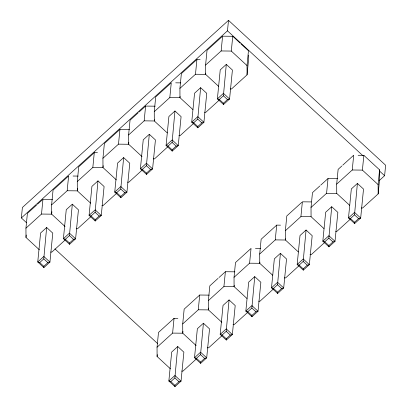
<?xml version="1.0" encoding="UTF-8"?>
<svg xmlns="http://www.w3.org/2000/svg" width="407" height="407" viewBox="0 0 407 407"><rect width="100%" height="100%" fill="white"/><g stroke="black" fill="none" stroke-linecap="round" stroke-linejoin="round"><path stroke-width="0.61" d="M43.875 267.608L43.808 266.331L47.848 262.663L49.934 262.103L43.814 256.456L37.754 261.96L39.723 262.566L43.768 258.898L46.652 227.488L52.778 233.135L49.934 262.103L43.875 267.608L37.754 261.96L40.593 232.992L46.652 227.488M69.536 244.307L69.47 243.03L73.509 239.362L75.6 238.802L69.475 233.155L63.416 238.66L65.39 239.265L69.429 235.597L72.319 204.187L78.439 209.834L75.6 238.802L69.536 244.307L63.416 238.66L66.255 209.691L72.319 204.187M95.197 221.006L95.131 219.729L99.176 216.061L101.262 215.501L95.141 209.859L89.077 215.359L91.051 215.964L95.09 212.296L97.98 180.886L104.1 186.533L101.262 215.501L95.197 221.006L89.077 215.359L91.916 186.391L97.98 180.886M120.864 197.705L120.798 196.428L124.837 192.76L126.923 192.201L120.803 186.559L114.738 192.063L116.712 192.669L120.757 188.996L123.642 157.59L129.767 163.232L126.923 192.201L120.864 197.705L114.738 192.063L117.582 163.09L123.642 157.59M146.525 174.405L146.459 173.133L150.498 169.46L152.589 168.905L146.464 163.258L140.405 168.763L142.379 169.368L146.418 165.7L149.308 134.29L155.428 139.932L152.589 168.905L146.525 174.405L140.405 168.763L143.244 139.794L149.308 134.29M172.186 151.109L172.12 149.832L176.16 146.159L178.251 145.604L172.125 139.957L166.066 145.462L168.04 146.067L172.08 142.399L174.969 110.989L181.09 116.636L178.251 145.604L172.186 151.109L166.066 145.462L168.905 116.494L174.969 110.989M174.974 386.65L174.908 385.373L178.948 381.705L181.039 381.145L174.913 375.503L168.854 381.003L170.828 381.608L174.868 377.94L177.757 346.53L183.878 352.177L181.039 381.145L174.974 386.65L168.854 381.003L171.693 352.035L177.757 346.53M197.848 127.808L197.782 126.531L201.826 122.863L203.912 122.304L197.792 116.656L191.728 122.161L193.701 122.766L197.741 119.098L200.631 87.688L206.751 93.335L203.912 122.304L197.848 127.808L191.728 122.161L194.566 93.193L200.631 87.688M200.636 363.349L200.57 362.072L204.614 358.404L206.7 357.845L200.58 352.203L194.515 357.707L196.489 358.313L200.529 354.639L203.419 323.234L209.539 328.876L206.7 357.845L200.636 363.349L194.515 357.707L197.354 328.734L203.419 323.234M223.514 104.507L223.448 103.23L227.488 99.562L229.573 99.003L223.453 93.356L217.389 98.86L219.363 99.466L223.407 95.798L226.292 64.387L232.417 70.035L229.573 99.003L223.514 104.507L217.389 98.86L220.233 69.892L226.292 64.387M226.302 340.048L226.231 338.772L230.276 335.103L232.361 334.544L226.241 328.902L220.177 334.406L222.151 335.012L226.195 331.339L229.08 299.934L235.205 305.576L232.361 334.544L226.302 340.048L220.177 334.406L223.021 305.438L229.08 299.934M251.964 316.748L251.897 315.476L255.937 311.803L258.023 311.248L251.902 305.601L245.843 311.106L247.817 311.711L251.857 308.043L254.741 276.633L260.867 282.275L258.023 311.248L251.964 316.748L245.843 311.106L248.682 282.137L254.741 276.633M277.625 293.452L277.559 292.175L281.598 288.507L283.689 287.947L277.564 282.3L271.505 287.805L273.479 288.41L277.518 284.742L280.408 253.332L286.528 258.979L283.689 287.947L277.625 293.452L271.505 287.805L274.343 258.837L280.408 253.332M303.286 270.151L303.22 268.874L307.265 265.206L309.351 264.647L303.23 259L297.166 264.504L299.14 265.11L303.179 261.442L306.069 230.031L312.189 235.678L309.351 264.647L303.286 270.151L297.166 264.504L300.005 235.536L306.069 230.031M328.953 246.851L328.887 245.574L332.926 241.906L335.012 241.346L328.892 235.699L322.827 241.203L324.801 241.809L328.846 238.141L331.73 206.731L337.856 212.378L335.012 241.346L328.953 246.851L322.827 241.203L325.671 212.235L331.73 206.731M354.614 223.55L354.548 222.273L358.587 218.605L360.678 218.045L354.553 212.403L348.494 217.908L350.468 218.508L354.507 214.84L357.397 183.43L363.517 189.077L360.678 218.045L354.614 223.55L348.494 217.908L351.333 188.934L357.397 183.43M26.496 222.685L21.367 217.954L22.395 207.484L228.505 20.35L385.633 165.242L384.605 175.717L378.958 180.84M39.398 249.827L25.997 237.469L25.946 228.179L27.396 213.4L36.549 205.092M25.997 237.469L26.236 235.007M25.946 228.179L41.504 214.051L42.954 199.277L52.472 199.384M65.064 226.526L51.658 214.168L51.608 204.879L53.058 190.1L68.162 176.389M51.903 211.706L51.658 214.168L41.504 214.051M51.608 204.879L67.17 190.751L68.615 175.977M90.725 203.225L77.32 190.868L77.274 181.578L78.719 166.804L94.282 152.676L97.451 152.711M77.564 188.405L77.32 190.868L67.17 190.751M77.274 181.578L92.832 167.45L94.282 152.676M116.387 179.925L102.986 167.567L102.935 158.277L104.385 143.503L119.943 129.375L129.462 129.487M103.164 165.72L102.986 167.567L92.832 167.45M102.935 158.277L118.493 144.149L119.943 129.375M142.048 156.629L128.648 144.266L128.597 134.976L130.047 120.202L138.283 112.724M128.831 142.419L128.648 144.266L118.493 144.149M128.597 134.976L144.159 120.848L145.604 106.074L155.123 106.186M154.258 111.676L155.708 96.902L171.271 82.774L169.821 97.553L154.258 111.676L154.309 120.971L167.252 132.901M154.431 119.739L154.309 120.971L144.159 120.848M192.913 109.6L179.975 97.67L179.925 88.375L181.369 73.601L196.932 59.473L200.102 59.514M180.092 96.439L179.975 97.67L169.821 97.553M170.497 368.869L157.097 356.512L157.046 347.222L158.496 332.443L174.054 318.32L177.864 318.36M157.097 356.512L157.28 354.665M179.925 88.375L195.482 74.252L196.932 59.473M157.046 347.222L172.609 333.094L174.054 318.32M218.574 86.299L205.637 74.369L205.586 65.079L207.036 50.3L222.136 36.589M205.759 73.138L205.637 74.369L195.482 74.252M196.164 345.568L182.758 333.211L182.712 323.921L184.157 309.147L199.72 295.019L209.239 295.131M182.941 331.364L182.758 333.211L172.609 333.094M205.586 65.079L221.143 50.951L222.593 36.177L232.748 36.294L240.14 43.111M182.712 323.921L198.27 309.793L199.72 295.019M21.367 217.954L227.477 30.82L228.505 20.35M230.235 88.96L231.502 88.975L247.059 74.847L247.013 65.558L231.298 51.068L232.748 36.294M221.825 322.273L208.425 309.91L208.374 300.62L209.824 285.846L218.06 278.368M208.603 308.063L208.425 309.91L198.27 309.793M208.374 300.62L223.931 286.492L225.381 271.718L234.9 271.83M247.013 65.558L248.458 50.783L241.066 43.966M247.059 74.847L248.509 60.073L248.484 55.118M234.035 277.32L235.485 262.546L251.043 248.418L249.593 263.192L234.035 277.32L234.086 286.609L247.024 298.545M234.208 285.378L234.086 286.609L223.931 286.492M272.69 275.244L259.747 263.314L259.697 254.019L261.146 239.245L276.709 225.117L280.515 225.163M259.87 262.083L259.747 263.314L249.593 263.192M259.697 254.019L275.259 239.896L276.709 225.117M298.351 251.943L285.409 240.013L285.363 230.723L286.808 215.944L301.913 202.233M285.531 238.782L285.409 240.013L275.259 239.896M285.363 230.723L300.921 216.595L302.37 201.821L311.253 201.923M324.013 228.642L311.075 216.712L311.024 207.422L312.474 192.643L319.795 185.999M311.024 207.422L326.582 193.294L328.032 178.52L337.551 178.627M349.679 205.347L336.737 193.411L336.686 184.122L338.136 169.348L341.799 166.02M336.686 184.122L352.248 169.994L353.693 155.22L342.714 165.191M361.335 208.002L362.601 208.018L378.164 193.895L378.113 184.6L362.398 170.111L363.848 155.337L358.135 155.27M378.113 184.6L379.563 169.826L363.848 155.337M378.164 193.895L379.609 179.116L379.563 169.826M37.464 204.263L42.496 199.689M139.199 111.894L145.604 106.074M65.135 240.028L51.862 252.075L50.595 252.06M90.797 216.728L77.523 228.775L76.257 228.759M116.458 193.427L103.19 205.474L101.918 205.459M142.124 170.126L128.851 182.173L127.584 182.163M167.786 146.825L154.512 158.878L153.246 158.862M193.447 123.525L180.179 135.577L178.907 135.562M219.108 100.229L205.84 112.276L204.568 112.261M218.976 277.533L225.381 271.718M320.711 185.165L328.032 178.52M196.235 359.071L182.962 371.118L181.695 371.103M221.896 335.77L208.628 347.817L207.356 347.802M247.563 312.469L234.29 324.516L233.018 324.506M273.224 289.168L259.951 301.221L258.684 301.205M298.886 265.868L285.612 277.92L284.345 277.905M324.547 242.572L311.279 254.619L310.007 254.604M350.213 219.271L336.94 231.318L335.673 231.303M221.143 50.951L231.298 51.068M175.712 82.825L180.789 82.886M352.248 169.994L362.398 170.111M73.062 176.028L78.134 176.083M326.582 193.294L336.737 193.411M300.921 216.595L311.075 216.712M255.484 248.468L260.561 248.529M227.477 30.82L362.693 155.505M379.477 170.986L384.605 175.717M354.507 214.84L358.587 218.605M223.407 95.798L227.488 99.562M350.468 218.508L354.548 222.273M219.363 99.466L223.448 103.23M328.846 238.141L332.926 241.906M197.741 119.098L201.826 122.863M324.801 241.809L328.887 245.574M193.701 122.766L197.782 126.531M303.179 261.442L307.265 265.206M172.08 142.399L176.16 146.159M299.14 265.11L303.22 268.874M168.04 146.067L172.12 149.832M277.518 284.742L281.598 288.507M146.418 165.7L150.498 169.46M273.479 288.41L277.559 292.175M142.379 169.368L146.459 173.133M251.857 308.043L255.937 311.803M120.757 188.996L124.837 192.76M247.817 311.711L251.897 315.476M116.712 192.669L120.798 196.428M226.195 331.339L230.276 335.103M95.09 212.296L99.176 216.061M222.151 335.012L226.231 338.772M91.051 215.964L95.131 219.729M200.529 354.639L204.614 358.404M69.429 235.597L73.509 239.362M196.489 358.313L200.57 362.072M65.39 239.265L69.47 243.03M54.94 248.911L157.514 343.498M174.868 377.94L178.948 381.705M43.768 258.898L47.848 262.663M170.828 381.608L174.908 385.373M39.723 262.566L43.808 266.331"/></g></svg>
